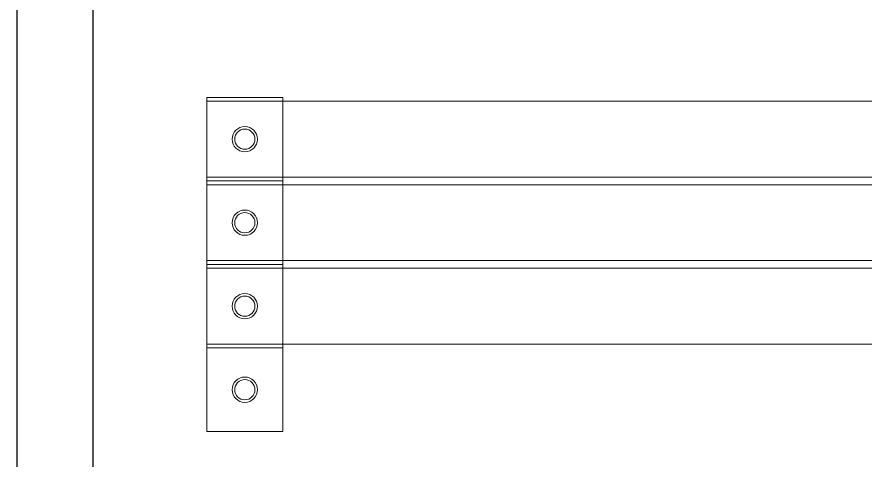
# Model space of a CAD drawing. Extents: x 223136 to 348136, y -32544 to -4064.
# Drawn here: x 238959 to 239294, y -30849 to -30673.9 of the extents above; entities that cross this region are included whole.
import ezdxf

# ---------------------------------------------------------------- set-up
doc = ezdxf.new("R2010")
doc.units = 0
doc.header["$LTSCALE"] = 20
doc.header["$MEASUREMENT"] = 0
doc.layers.add('busbar support', color=7, linetype='Continuous', lineweight=13)

# ---------------------------------------------------------------- blocks, each defined once
blk = doc.blocks.new('CT2-30_T')
at = {"lineweight": 5}
for p, q in [((33, 0), (33, -30)), ((66, 0), (66, -30)), ((99, 0), (99, -30))]:
    blk.add_line(p, q, dxfattribs=at)
blk.add_lwpolyline([(0, -30), (132, -30), (132, 0), (0, 0)], close=True, dxfattribs=at)
for centre, radius in [((16.5, -15), 5), ((49.5, -15), 5), ((82.5, -15), 5), ((115.5, -15), 5), ((16.5, -15), 4), ((49.5, -15), 4), ((82.5, -15), 4), ((115.5, -15), 4)]:
    blk.add_circle(centre, radius, dxfattribs=at)

msp = doc.modelspace()

# ---------------------------------------------------------------- linework, layer by layer
at = {"color": 242, "true_color": 0xcd2027}
for points in [[(238959, -31210), (239559, -31210), (239559, -30410), (238959, -30410)], [(238989, -31180), (239529, -31180), (239529, -30440), (238989, -30440)]]:
    msp.add_lwpolyline(points, close=True, dxfattribs=at)
at = {"layer": 'busbar support', "color": 1, "lineweight": 5, "ltscale": 0.6}
msp.add_lwpolyline([(239034, -30737.183), (239484, -30737.183), (239484, -30707.183), (239034, -30707.183)], close=True, dxfattribs=at)
at = {"layer": 'busbar support', "color": 2, "lineweight": 5, "ltscale": 0.6}
msp.add_lwpolyline([(239034, -30770.183), (239484, -30770.183), (239484, -30740.183), (239034, -30740.183)], close=True, dxfattribs=at)
at = {"layer": 'busbar support', "color": 5, "lineweight": 5, "ltscale": 0.6}
msp.add_lwpolyline([(239034, -30803.183), (239484, -30803.183), (239484, -30773.183), (239034, -30773.183)], close=True, dxfattribs=at)

# ---------------------------------------------------------------- block references
at = {"lineweight": 5, "rotation": 270}
msp.add_blockref('CT2-30_T', (239064, -30705.683), dxfattribs=at)

doc.saveas('drawing.dxf')
